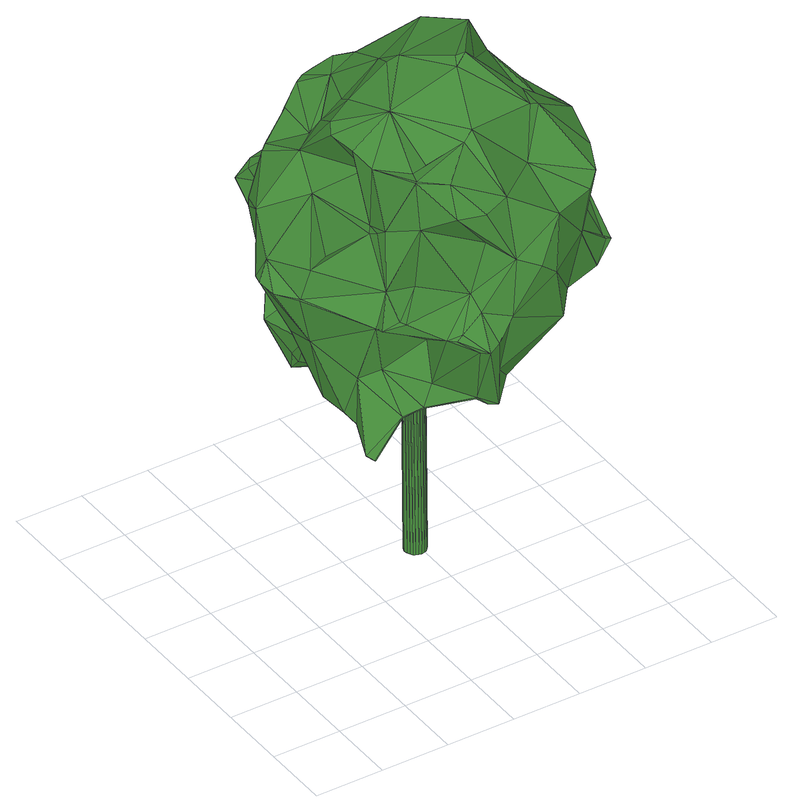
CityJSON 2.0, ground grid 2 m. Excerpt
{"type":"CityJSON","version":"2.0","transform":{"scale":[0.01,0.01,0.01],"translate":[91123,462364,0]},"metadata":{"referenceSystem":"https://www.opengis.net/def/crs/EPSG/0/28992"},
"CityObjects":{
"tree1":{"type":"SolitaryVegetationObject","attributes":{"gtid":36,"crown_width_m":9.97,"crown_median_z":10.09,"trunk_H_m":10.05,"trunk_DBH_m":0.631,"trunk_radius_m":0.316,"trunk_base_height_m":0.04,"original_gtid":"36"},"geometry":[{"type":"Solid","lod":"3","boundaries":[[[[0,1,2]],[[3,4,5]],[[6,7,8]],[[9,10,11]],[[12,13,14]],[[15,16,17]],[[18,19,20]],[[21,22,23]],[[24,25,26]],[[8,27,28]],[[29,30,31]],[[29,32,30]],[[33,34,35]],[[36,37,38]],[[39,5,40]],[[41,42,43]],[[44,45,18]],[[23,22,46]],[[47,48,49]],[[50,51,52]],[[53,54,55]],[[56,57,58]],[[55,59,53]],[[60,41,61]],[[60,61,62]],[[63,64,65]],[[15,66,16]],[[67,68,69]],[[70,71,72]],[[54,37,73]],[[74,73,37]],[[14,75,12]],[[76,77,78]],[[18,43,19]],[[42,19,43]],[[79,80,81]],[[33,82,83]],[[84,14,13]],[[85,86,87]],[[43,88,61]],[[43,61,41]],[[89,90,91]],[[92,93,94]],[[83,82,95]],[[96,97,98]],[[53,99,54]],[[57,56,100]],[[55,54,73]],[[101,4,102]],[[103,97,104]],[[68,105,106]],[[107,108,109]],[[110,100,56]],[[19,111,112]],[[113,39,40]],[[113,40,114]],[[115,27,116]],[[63,117,64]],[[118,100,110]],[[74,119,73]],[[93,120,121]],[[122,120,93]],[[99,52,38]],[[99,38,54]],[[104,39,113]],[[123,124,125]],[[46,126,23]],[[127,128,129]],[[107,30,130]],[[131,129,117]],[[64,117,129]],[[132,102,133]],[[134,14,135]],[[136,135,14]],[[5,4,137]],[[138,139,140]],[[141,140,139]],[[132,142,143]],[[94,20,112]],[[144,82,33]],[[145,146,147]],[[56,111,19]],[[148,44,149]],[[150,93,149]],[[121,149,93]],[[94,150,20]],[[18,20,150]],[[148,149,121]],[[131,117,125]],[[151,152,99]],[[116,90,89]],[[126,153,23]],[[144,33,35]],[[75,135,154]],[[84,155,156]],[[157,155,84]],[[158,24,4]],[[109,108,159]],[[159,108,160]],[[125,117,63]],[[125,63,123]],[[161,142,80]],[[162,50,163]],[[162,163,66]],[[163,50,52]],[[143,101,132]],[[164,165,166]],[[164,166,167]],[[52,168,163]],[[99,168,52]],[[123,63,162]],[[43,18,169]],[[170,171,76]],[[57,129,128]],[[172,129,57]],[[98,97,173]],[[174,175,176]],[[177,104,97]],[[79,81,178]],[[176,179,174]],[[8,116,27]],[[36,38,51]],[[6,36,63]],[[52,51,38]],[[178,180,181]],[[182,181,180]],[[183,12,184]],[[2,185,107]],[[17,186,187]],[[57,188,47]],[[128,188,57]],[[158,101,143]],[[162,51,50]],[[63,51,162]],[[189,190,191]],[[191,190,192]],[[174,37,193]],[[170,112,2]],[[194,104,177]],[[79,181,195]],[[194,196,104]],[[56,19,118]],[[56,118,110]],[[114,40,5]],[[137,114,5]],[[19,42,118]],[[18,150,44]],[[197,198,199]],[[196,39,104]],[[112,20,19]],[[44,150,149]],[[59,151,53]],[[200,160,130]],[[172,57,100]],[[35,201,133]],[[202,21,198]],[[203,204,85]],[[77,46,22]],[[77,22,78]],[[72,205,92]],[[137,206,207]],[[204,203,208]],[[74,37,174]],[[98,173,30]],[[41,60,100]],[[133,138,35]],[[144,35,138]],[[209,210,131]],[[128,211,188]],[[46,77,206]],[[150,94,93]],[[199,25,183]],[[112,170,94]],[[212,115,213]],[[212,213,214]],[[208,203,215]],[[2,112,111]],[[216,217,71]],[[108,130,160]],[[88,214,218]],[[16,163,168]],[[43,219,88]],[[192,190,220]],[[95,186,83]],[[147,83,186]],[[212,221,222]],[[223,224,225]],[[223,225,226]],[[223,226,224]],[[227,71,217]],[[163,16,66]],[[85,204,86]],[[118,41,100]],[[228,106,105]],[[228,105,122]],[[65,91,90]],[[21,23,229]],[[230,192,231]],[[47,58,57]],[[47,232,58]],[[122,233,120]],[[115,212,234]],[[10,177,11]],[[164,143,235]],[[164,235,236]],[[196,194,3]],[[107,185,31]],[[237,62,172]],[[21,78,22]],[[194,102,3]],[[194,133,102]],[[120,233,45]],[[238,77,239]],[[238,239,159]],[[39,196,5]],[[55,73,240]],[[77,207,206]],[[78,170,241]],[[76,241,170]],[[76,78,241]],[[80,242,81]],[[206,126,46]],[[242,146,178]],[[242,178,81]],[[21,202,78]],[[96,177,97]],[[243,106,244]],[[217,244,106]],[[245,141,10]],[[140,141,245]],[[13,79,195]],[[225,85,226]],[[95,245,230]],[[246,247,248]],[[195,181,84]],[[249,250,6]],[[142,235,143]],[[161,235,142]],[[251,252,130]],[[251,130,30]],[[34,201,35]],[[179,119,174]],[[74,174,119]],[[253,254,59]],[[253,59,55]],[[70,216,71]],[[41,118,42]],[[59,255,151]],[[58,256,111]],[[212,219,221]],[[214,219,212]],[[107,31,30]],[[125,257,131]],[[220,131,257]],[[53,151,99]],[[258,25,158]],[[206,153,126]],[[199,198,25]],[[221,219,259]],[[89,91,260]],[[121,120,148]],[[120,45,148]],[[233,122,68]],[[233,68,67]],[[260,61,89]],[[177,261,194]],[[111,56,58]],[[148,45,44]],[[225,203,85]],[[87,211,226]],[[262,236,263]],[[262,263,79]],[[221,264,222]],[[221,259,264]],[[21,25,198]],[[161,263,235]],[[192,220,265]],[[124,265,220]],[[174,193,175]],[[28,175,193]],[[28,193,8]],[[236,165,164]],[[137,26,229]],[[107,130,108]],[[107,109,0]],[[219,214,88]],[[17,187,15]],[[12,216,184]],[[12,75,216]],[[49,256,232]],[[58,232,256]],[[260,91,62]],[[61,88,218]],[[170,78,72]],[[82,144,245]],[[82,245,95]],[[10,141,177]],[[4,26,137]],[[217,216,75]],[[193,37,36]],[[244,154,266]],[[244,266,243]],[[132,101,102]],[[16,151,255]],[[97,103,173]],[[264,247,222]],[[47,49,232]],[[180,178,254]],[[85,87,226]],[[236,13,166]],[[236,166,165]],[[2,107,0]],[[261,139,138]],[[141,139,261]],[[11,208,215]],[[11,215,9]],[[3,102,4]],[[84,181,182]],[[79,178,181]],[[80,267,242]],[[142,267,80]],[[146,242,267]],[[146,267,34]],[[249,6,63]],[[152,151,16]],[[191,224,226]],[[134,75,14]],[[67,169,233]],[[255,59,268]],[[196,3,5]],[[45,233,169]],[[91,172,62]],[[79,263,161]],[[24,158,25]],[[15,187,230]],[[261,177,141]],[[248,247,266]],[[248,266,154]],[[269,86,204]],[[111,256,2]],[[127,211,128]],[[127,270,211]],[[94,170,92]],[[175,28,27]],[[175,212,222]],[[175,222,246]],[[49,31,256]],[[137,238,114]],[[167,183,271]],[[167,271,164]],[[96,272,177]],[[61,218,213]],[[248,179,246]],[[248,154,179]],[[189,273,210]],[[240,156,155]],[[274,173,103]],[[104,113,274]],[[274,103,104]],[[217,75,244]],[[138,140,245]],[[275,245,10]],[[38,37,54]],[[73,119,240]],[[250,63,90]],[[275,230,245]],[[75,154,244]],[[274,252,251]],[[231,66,15]],[[231,15,230]],[[187,186,95]],[[192,230,275]],[[192,275,191]],[[31,48,269]],[[267,201,34]],[[64,276,65]],[[91,65,276]],[[24,26,4]],[[91,276,172]],[[258,271,183]],[[275,10,9]],[[17,147,186]],[[17,16,255]],[[255,145,17]],[[31,49,48]],[[34,147,146]],[[260,62,61]],[[230,187,95]],[[275,9,224]],[[275,224,191]],[[188,211,87]],[[266,247,243]],[[254,155,180]],[[243,247,264]],[[246,179,176]],[[246,176,175]],[[0,109,1]],[[80,79,161]],[[159,171,109]],[[76,171,159]],[[210,127,129]],[[277,199,183]],[[180,155,157]],[[173,251,30]],[[274,251,173]],[[145,255,146]],[[134,135,75]],[[136,154,135]],[[65,90,63]],[[170,2,1]],[[83,147,33]],[[34,33,147]],[[143,258,158]],[[64,129,276]],[[249,63,250]],[[228,205,227]],[[172,276,129]],[[229,23,153]],[[101,158,4]],[[189,220,190]],[[68,106,243]],[[255,268,146]],[[11,278,208]],[[32,29,279]],[[12,167,166]],[[203,225,215]],[[215,225,9]],[[224,9,225]],[[114,200,113]],[[160,200,114]],[[193,6,8]],[[198,197,202]],[[78,70,72]],[[182,157,84]],[[144,138,245]],[[123,162,124]],[[66,124,162]],[[217,106,228]],[[217,228,227]],[[213,218,214]],[[229,153,137]],[[153,206,137]],[[183,184,277]],[[159,239,76]],[[77,76,239]],[[145,147,17]],[[253,155,254]],[[195,84,13]],[[240,155,253]],[[273,270,127]],[[210,273,127]],[[189,191,280]],[[226,280,191]],[[122,93,228]],[[93,92,228]],[[72,92,170]],[[229,26,21]],[[180,157,182]],[[132,133,201]],[[59,254,268]],[[156,240,119]],[[87,48,188]],[[252,274,200]],[[113,200,274]],[[246,222,247]],[[133,261,138]],[[194,261,133]],[[235,263,236]],[[8,7,116]],[[208,278,204]],[[278,279,204]],[[18,45,169]],[[16,168,152]],[[207,238,137]],[[77,238,207]],[[279,11,177]],[[177,272,279]],[[116,89,115]],[[160,238,159]],[[160,114,238]],[[237,60,62]],[[237,172,60]],[[172,100,60]],[[183,25,258]],[[192,265,231]],[[124,66,265]],[[231,265,66]],[[188,48,47]],[[87,269,48]],[[256,31,185]],[[256,185,2]],[[146,268,254]],[[146,254,178]],[[252,200,130]],[[156,119,136]],[[156,136,84]],[[67,69,219]],[[264,259,69]],[[219,69,259]],[[68,122,105]],[[183,167,12]],[[279,278,11]],[[211,270,226]],[[240,253,55]],[[272,98,32]],[[279,272,32]],[[96,98,272]],[[98,30,32]],[[281,67,219]],[[43,281,219]],[[281,169,67]],[[43,169,281]],[[152,168,99]],[[61,115,89]],[[61,213,115]],[[92,205,228]],[[264,68,243]],[[69,68,264]],[[282,283,279]],[[25,21,26]],[[78,202,70]],[[197,216,70]],[[197,70,202]],[[36,51,63]],[[72,227,205]],[[72,71,227]],[[193,36,6]],[[170,1,171]],[[109,171,1]],[[124,257,125]],[[12,166,13]],[[90,116,7]],[[6,250,7]],[[13,262,79]],[[236,262,13]],[[90,7,250]],[[154,136,179]],[[119,179,136]],[[136,14,84]],[[175,234,212]],[[27,234,175]],[[115,234,27]],[[87,86,269]],[[29,282,279]],[[279,283,204]],[[29,283,282]],[[204,283,269]],[[29,31,283]],[[269,283,31]],[[197,199,284]],[[216,284,184]],[[216,197,284]],[[277,284,199]],[[184,284,277]],[[189,210,220]],[[209,131,220]],[[209,220,210]],[[129,131,210]],[[273,189,280]],[[226,270,280]],[[273,280,270]],[[132,201,142]],[[267,142,201]],[[220,257,124]],[[143,164,271]],[[258,143,271]],[[285,286,287]],[[285,287,288]],[[288,287,289]],[[288,289,290]],[[287,286,291]],[[287,291,289]],[[289,291,292]],[[289,292,290]],[[291,286,293]],[[291,293,292]],[[292,293,294]],[[292,294,290]],[[293,286,295]],[[293,295,294]],[[294,295,296]],[[294,296,290]],[[295,286,297]],[[295,297,296]],[[296,297,298]],[[296,298,290]],[[297,286,299]],[[297,299,298]],[[298,299,300]],[[298,300,290]],[[299,286,301]],[[299,301,300]],[[300,301,302]],[[300,302,290]],[[301,286,303]],[[301,303,302]],[[302,303,304]],[[302,304,290]],[[303,286,305]],[[303,305,304]],[[304,305,306]],[[304,306,290]],[[305,286,307]],[[305,307,306]],[[306,307,308]],[[306,308,290]],[[307,286,309]],[[307,309,308]],[[308,309,310]],[[308,310,290]],[[309,286,311]],[[309,311,310]],[[310,311,312]],[[310,312,290]],[[311,286,313]],[[311,313,312]],[[312,313,314]],[[312,314,290]],[[313,286,315]],[[313,315,314]],[[314,315,316]],[[314,316,290]],[[315,286,317]],[[315,317,316]],[[316,317,318]],[[316,318,290]],[[317,286,319]],[[317,319,318]],[[318,319,320]],[[318,320,290]],[[319,286,321]],[[319,321,320]],[[320,321,322]],[[320,322,290]],[[321,286,323]],[[321,323,322]],[[322,323,324]],[[322,324,290]],[[323,286,325]],[[323,325,324]],[[324,325,326]],[[324,326,290]],[[325,286,327]],[[325,327,326]],[[326,327,328]],[[326,328,290]],[[327,286,329]],[[327,329,328]],[[328,329,330]],[[328,330,290]],[[329,286,331]],[[329,331,330]],[[330,331,332]],[[330,332,290]],[[331,286,333]],[[331,333,332]],[[332,333,334]],[[332,334,290]],[[333,286,285]],[[333,285,334]],[[334,285,288]],[[334,288,290]]]]}]}
},
"vertices":[
[284,657,678],[299,650,652],[285,597,755],[722,972,781],[747,851,783],[661,982,667],[546,258,1490],[381,223,1453],[449,172,1448],[660,1003,1169],[683,996,1152],[596,1034,1005],[761,408,826],[860,373,871],[810,293,956],[760,726,1407],[850,617,1439],[845,702,1369],[240,285,849],[175,406,917],[225,324,722],[678,603,669],[718,619,619],[721,621,622],[675,720,875],[712,673,880],[620,766,744],[449,138,1357],[513,98,1373],[358,858,939],[390,891,798],[324,830,923],[457,867,839],[939,864,1252],[973,787,1154],[959,867,1153],[577,266,1513],[726,237,1366],[763,281,1512],[674,1054,736],[623,995,628],[134,387,1078],[132,387,1075],[258,225,1035],[162,125,733],[281,138,801],[732,624,602],[210,747,1122],[283,823,997],[266,779,990],[636,434,1620],[622,407,1607],[662,427,1625],[920,326,1410],[788,280,1502],[909,225,1361],[84,520,1090],[178,662,1177],[146,588,1056],[933,391,1383],[211,458,1095],[307,255,1115],[331,369,1218],[434,430,1526],[301,501,1461],[311,417,1457],[688,676,1572],[396,175,838],[482,99,805],[444,26,1008],[502,360,698],[551,310,692],[499,359,695],[879,153,1333],[836,112,1315],[610,242,865],[491,573,596],[651,674,623],[529,529,615],[928,442,1073],[918,625,1063],[1050,475,1090],[902,861,1274],[920,837,1295],[926,219,969],[449,988,1042],[369,990,1025],[344,912,1042],[251,184,1054],[334,297,1267],[329,354,1432],[336,374,1239],[376,351,744],[285,204,755],[247,312,709],[839,855,1298],[588,869,818],[573,980,761],[512,895,799],[782,349,1511],[103,499,1150],[857,805,818],[840,850,814],[558,1008,737],[611,1022,751],[482,100,801],[504,82,786],[261,753,736],[355,789,577],[295,676,618],[72,484,1097],[183,507,884],[226,424,711],[503,1053,670],[574,963,569],[384,211,1305],[378,222,1451],[323,538,1473],[81,435,1088],[831,144,1160],[283,137,797],[175,99,728],[344,133,805],[523,583,1552],[544,651,1513],[404,577,1486],[734,625,605],[286,786,1263],[274,782,1247],[306,656,1316],[432,849,675],[359,637,1401],[955,790,926],[903,891,946],[723,160,1002],[751,137,981],[787,145,1001],[678,764,637],[862,882,1026],[746,744,992],[756,767,1145],[612,852,1088],[964,714,961],[959,656,800],[939,889,1193],[845,701,1365],[941,580,1224],[907,799,1299],[172,98,731],[164,126,730],[232,277,713],[867,410,1416],[838,415,1416],[735,654,601],[738,88,967],[871,216,1110],[865,205,1116],[985,269,1000],[832,768,832],[438,755,515],[481,857,509],[910,558,884],[550,567,1573],[769,579,1590],[969,507,752],[970,504,754],[921,483,850],[908,506,858],[716,471,1553],[292,249,878],[391,465,691],[450,614,618],[297,585,1226],[518,979,724],[722,82,1302],[583,68,1222],[645,42,1192],[629,981,988],[1013,442,1104],[696,53,1145],[984,281,1003],[1006,279,989],[1007,275,990],[794,527,878],[759,409,830],[417,701,849],[907,802,1302],[763,826,1352],[218,758,1138],[424,851,1363],[447,860,1370],[495,891,1351],[516,821,1428],[590,125,1382],[721,927,823],[956,286,999],[712,1022,772],[520,490,810],[610,555,720],[590,575,925],[507,927,618],[926,812,974],[620,534,700],[502,1054,1024],[399,1028,1023],[493,341,702],[735,654,597],[677,710,613],[478,1079,978],[458,710,1382],[373,713,1307],[310,821,1221],[485,132,1112],[389,245,1105],[295,141,1086],[537,1050,1033],[581,316,815],[609,202,757],[286,156,1088],[378,79,1040],[475,771,1415],[420,68,1049],[483,78,1087],[553,923,1044],[593,915,1261],[535,1003,1052],[435,875,1209],[549,307,689],[491,254,750],[690,634,644],[739,849,1358],[696,754,1398],[212,630,1070],[343,133,809],[570,194,1203],[940,546,857],[963,489,836],[276,489,1094],[530,786,639],[526,688,645],[821,274,1270],[526,531,617],[986,579,1143],[522,57,795],[621,174,774],[792,866,1191],[562,54,1060],[501,22,1016],[574,81,1033],[447,282,1442],[395,262,1449],[465,940,699],[466,936,696],[894,374,1225],[924,402,1197],[913,553,1366],[280,636,974],[424,642,1438],[867,684,851],[399,61,1039],[334,336,1239],[722,845,885],[922,482,854],[931,525,871],[465,6,1008],[549,769,1458],[562,117,851],[986,721,1106],[902,438,1288],[330,993,1009],[346,827,1267],[857,567,881],[503,919,1015],[376,832,1312],[501,1051,674],[620,903,1270],[389,477,1331],[723,517,964],[477,1076,976],[463,1041,996],[376,835,1310],[415,230,936],[371,989,1021],[333,992,1007],[574,481,929],[621,552,4],[590,552,4],[620,560,4],[608,546,1010],[607,554,1010],[576,546,1009],[617,568,4],[603,562,1010],[612,574,4],[598,568,1010],[606,579,4],[592,573,1010],[598,583,4],[584,576,1010],[590,584,4],[576,578,1009],[582,582,4],[568,576,1009],[574,579,4],[560,573,1009],[568,574,4],[554,568,1009],[563,568,4],[549,561,1009],[560,560,4],[546,554,1009],[558,552,4],[544,546,1009],[560,544,4],[546,538,1009],[563,536,4],[549,530,1009],[568,529,4],[554,523,1009],[574,525,4],[560,518,1009],[582,521,4],[568,515,1009],[590,520,4],[576,514,1009],[598,522,4],[584,516,1009],[606,525,4],[592,519,1009],[612,530,4],[599,524,1009],[617,536,4],[604,530,1010],[621,544,4],[607,538,1010]
]}
